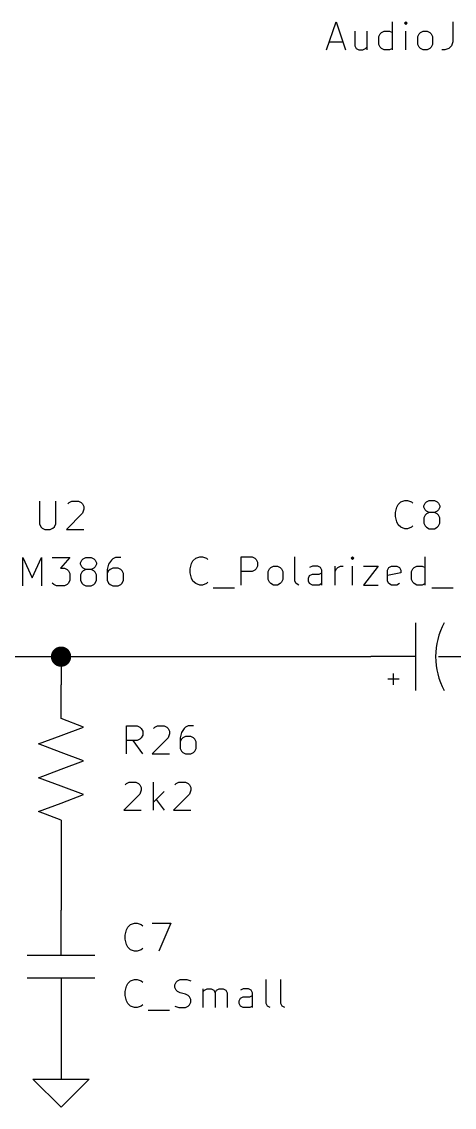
# Model space of a CAD drawing. Extents: x 0.4 to 11.3, y -7.9 to -0.4.
# Drawn here: x 6.58 to 7.348, y -6.05 to -4.123 of the extents above; entities that cross this region are included whole.
import ezdxf

# ---------------------------------------------------------------- set-up
doc = ezdxf.new("R2010")
doc.units = 0
doc.header["$MEASUREMENT"] = 0
for name, color, linetype in [('CYAN2', 4, 'CONTINUOUS'), ('GREEN3', 91, 'CONTINUOUS'), ('RED2', 1, 'CONTINUOUS')]:
    doc.layers.add(name, color=color, linetype=linetype)

msp = doc.modelspace()

# ---------------------------------------------------------------- linework, layer by layer
at = {"layer": 'CYAN2', "linetype": 'CONTINUOUS'}
for p, q in [((7.1214, -4.1728), (7.1381, -4.1228)), ((7.1381, -4.1228), (7.1548, -4.1728)), ((7.2381, -4.1728), (7.2381, -4.1228)), ((7.2619, -4.1228), (7.2595, -4.1252)), ((7.2643, -4.1252), (7.2619, -4.1228)), ((7.2619, -4.1228), (7.2619, -4.1276)), ((7.3452, -4.1228), (7.3452, -4.1585)), ((7.1714, -4.1395), (7.1714, -4.1657)), ((7.1929, -4.1395), (7.1929, -4.1728)), ((7.2167, -4.1442), (7.2191, -4.1419)), ((7.2191, -4.1419), (7.2238, -4.1395)), ((7.2238, -4.1395), (7.2333, -4.1395)), ((7.2333, -4.1395), (7.2381, -4.1419)), ((7.2595, -4.1252), (7.2619, -4.1276)), ((7.2619, -4.1276), (7.2643, -4.1252)), ((7.2619, -4.1728), (7.2619, -4.1395)), ((7.2857, -4.1442), (7.2881, -4.1419)), ((7.2881, -4.1419), (7.2929, -4.1395)), ((7.2929, -4.1395), (7.3, -4.1395)), ((7.3, -4.1395), (7.3048, -4.1419)), ((7.3048, -4.1419), (7.3071, -4.1442)), ((7.1262, -4.1585), (7.15, -4.1585)), ((7.2143, -4.149), (7.2167, -4.1442)), ((7.2143, -4.1633), (7.2143, -4.149)), ((7.2833, -4.149), (7.2857, -4.1442)), ((7.2833, -4.1633), (7.2833, -4.149)), ((7.3071, -4.1442), (7.3095, -4.149)), ((7.3095, -4.149), (7.3095, -4.1633)), ((7.3452, -4.1585), (7.3429, -4.1657)), ((7.1714, -4.1657), (7.1738, -4.1704)), ((7.1738, -4.1704), (7.1786, -4.1728)), ((7.1786, -4.1728), (7.1857, -4.1728)), ((7.1857, -4.1728), (7.1905, -4.1704)), ((7.1905, -4.1704), (7.1929, -4.168)), ((7.2167, -4.168), (7.2143, -4.1633)), ((7.2191, -4.1704), (7.2167, -4.168)), ((7.2238, -4.1728), (7.2191, -4.1704)), ((7.2333, -4.1728), (7.2238, -4.1728)), ((7.2381, -4.1704), (7.2333, -4.1728)), ((7.2857, -4.168), (7.2833, -4.1633)), ((7.2881, -4.1704), (7.2857, -4.168)), ((7.2929, -4.1728), (7.2881, -4.1704)), ((7.3, -4.1728), (7.2929, -4.1728)), ((7.3048, -4.1704), (7.3, -4.1728)), ((7.3071, -4.168), (7.3048, -4.1704)), ((7.3095, -4.1633), (7.3071, -4.168)), ((7.331, -4.1728), (7.3262, -4.1728)), ((7.3381, -4.1704), (7.331, -4.1728)), ((7.3429, -4.1657), (7.3381, -4.1704)), ((6.6119, -4.974), (6.6119, -5.0145)), ((6.6119, -4.974), (6.6119, -5.0145)), ((6.6405, -5.0145), (6.6405, -4.974)), ((6.6405, -5.0145), (6.6405, -4.974)), ((6.6619, -4.9788), (6.6643, -4.9764)), ((6.6619, -4.9788), (6.6643, -4.9764)), ((6.6643, -4.9764), (6.669, -4.974)), ((6.6643, -4.9764), (6.669, -4.974)), ((6.669, -4.974), (6.681, -4.974)), ((6.669, -4.974), (6.681, -4.974)), ((6.681, -4.974), (6.6857, -4.9764)), ((6.681, -4.974), (6.6857, -4.9764)), ((6.6857, -4.9764), (6.6881, -4.9788)), ((6.6857, -4.9764), (6.6881, -4.9788)), ((6.6881, -4.9788), (6.6905, -4.9836)), ((6.6881, -4.9788), (6.6905, -4.9836)), ((6.6905, -4.9883), (6.6881, -4.9955)), ((6.6905, -4.9883), (6.6881, -4.9955)), ((6.6905, -4.9836), (6.6905, -4.9883)), ((6.6905, -4.9836), (6.6905, -4.9883)), ((7.2437, -4.9942), (7.2461, -4.9847)), ((7.2437, -4.9942), (7.2461, -4.9847)), ((7.2461, -4.9847), (7.2485, -4.9799)), ((7.2461, -4.9847), (7.2485, -4.9799)), ((7.2485, -4.9799), (7.2532, -4.9752)), ((7.2485, -4.9799), (7.2532, -4.9752)), ((7.2532, -4.9752), (7.2604, -4.9728)), ((7.2532, -4.9752), (7.2604, -4.9728)), ((7.2604, -4.9728), (7.2651, -4.9728)), ((7.2604, -4.9728), (7.2651, -4.9728)), ((7.2651, -4.9728), (7.2723, -4.9752)), ((7.2651, -4.9728), (7.2723, -4.9752)), ((7.2723, -4.9752), (7.2747, -4.9776)), ((7.2723, -4.9752), (7.2747, -4.9776)), ((7.2937, -4.9823), (7.2961, -4.9776)), ((7.2937, -4.9823), (7.2961, -4.9776)), ((7.2937, -4.9847), (7.2937, -4.9823)), ((7.2937, -4.9847), (7.2937, -4.9823)), ((7.2961, -4.9895), (7.2937, -4.9847)), ((7.2961, -4.9895), (7.2937, -4.9847)), ((7.2961, -4.9776), (7.2985, -4.9752)), ((7.2961, -4.9776), (7.2985, -4.9752)), ((7.2985, -4.9918), (7.2961, -4.9895)), ((7.2985, -4.9918), (7.2961, -4.9895)), ((7.2985, -4.9752), (7.3032, -4.9728)), ((7.2985, -4.9752), (7.3032, -4.9728)), ((7.3032, -4.9728), (7.3128, -4.9728)), ((7.3032, -4.9728), (7.3128, -4.9728)), ((7.3128, -4.9728), (7.3175, -4.9752)), ((7.3128, -4.9728), (7.3175, -4.9752)), ((7.3175, -4.9752), (7.3199, -4.9776)), ((7.3175, -4.9752), (7.3199, -4.9776)), ((7.3199, -4.9895), (7.3175, -4.9918)), ((7.3199, -4.9895), (7.3175, -4.9918)), ((7.3199, -4.9776), (7.3223, -4.9823)), ((7.3199, -4.9776), (7.3223, -4.9823)), ((7.3223, -4.9847), (7.3199, -4.9895)), ((7.3223, -4.9847), (7.3199, -4.9895)), ((7.3223, -4.9823), (7.3223, -4.9847)), ((7.3223, -4.9823), (7.3223, -4.9847)), ((6.6881, -4.9955), (6.6595, -5.024)), ((6.6881, -4.9955), (6.6595, -5.024)), ((7.2437, -5.0014), (7.2437, -4.9942)), ((7.2437, -5.0014), (7.2437, -4.9942)), ((7.2461, -5.0109), (7.2437, -5.0014)), ((7.2461, -5.0109), (7.2437, -5.0014)), ((7.2961, -4.999), (7.2937, -5.0038)), ((7.2961, -4.999), (7.2937, -5.0038)), ((7.2937, -5.0038), (7.2937, -5.0133)), ((7.2937, -5.0038), (7.2937, -5.0133)), ((7.2985, -4.9966), (7.2961, -4.999)), ((7.2985, -4.9966), (7.2961, -4.999)), ((7.3032, -4.9942), (7.2985, -4.9918)), ((7.3032, -4.9942), (7.2985, -4.9918)), ((7.3032, -4.9942), (7.2985, -4.9966)), ((7.3032, -4.9942), (7.2985, -4.9966)), ((7.3128, -4.9942), (7.3032, -4.9942)), ((7.3128, -4.9942), (7.3032, -4.9942)), ((7.3175, -4.9918), (7.3128, -4.9942)), ((7.3175, -4.9918), (7.3128, -4.9942)), ((7.3175, -4.9966), (7.3128, -4.9942)), ((7.3175, -4.9966), (7.3128, -4.9942)), ((7.3199, -4.999), (7.3175, -4.9966)), ((7.3199, -4.999), (7.3175, -4.9966)), ((7.3223, -5.0038), (7.3199, -4.999)), ((7.3223, -5.0038), (7.3199, -4.999)), ((7.3223, -5.0133), (7.3223, -5.0038)), ((7.3223, -5.0133), (7.3223, -5.0038)), ((6.6119, -5.0145), (6.6143, -5.0193)), ((6.6119, -5.0145), (6.6143, -5.0193)), ((6.6143, -5.0193), (6.6167, -5.0217)), ((6.6143, -5.0193), (6.6167, -5.0217)), ((6.6167, -5.0217), (6.6214, -5.024)), ((6.6167, -5.0217), (6.6214, -5.024)), ((6.6214, -5.024), (6.6309, -5.024)), ((6.6214, -5.024), (6.6309, -5.024)), ((6.6309, -5.024), (6.6357, -5.0217)), ((6.6309, -5.024), (6.6357, -5.0217)), ((6.6357, -5.0217), (6.6381, -5.0193)), ((6.6357, -5.0217), (6.6381, -5.0193)), ((6.6381, -5.0193), (6.6405, -5.0145)), ((6.6381, -5.0193), (6.6405, -5.0145)), ((6.6595, -5.024), (6.6905, -5.024)), ((6.6595, -5.024), (6.6905, -5.024)), ((7.2485, -5.0157), (7.2461, -5.0109)), ((7.2485, -5.0157), (7.2461, -5.0109)), ((7.2532, -5.0204), (7.2485, -5.0157)), ((7.2532, -5.0204), (7.2485, -5.0157)), ((7.2604, -5.0228), (7.2532, -5.0204)), ((7.2604, -5.0228), (7.2532, -5.0204)), ((7.2651, -5.0228), (7.2604, -5.0228)), ((7.2651, -5.0228), (7.2604, -5.0228)), ((7.2723, -5.0204), (7.2651, -5.0228)), ((7.2723, -5.0204), (7.2651, -5.0228)), ((7.2747, -5.018), (7.2723, -5.0204)), ((7.2747, -5.018), (7.2723, -5.0204)), ((7.2937, -5.0133), (7.2961, -5.018)), ((7.2937, -5.0133), (7.2961, -5.018)), ((7.2961, -5.018), (7.2985, -5.0204)), ((7.2961, -5.018), (7.2985, -5.0204)), ((7.2985, -5.0204), (7.3032, -5.0228)), ((7.2985, -5.0204), (7.3032, -5.0228)), ((7.3032, -5.0228), (7.3128, -5.0228)), ((7.3032, -5.0228), (7.3128, -5.0228)), ((7.3128, -5.0228), (7.3175, -5.0204)), ((7.3128, -5.0228), (7.3175, -5.0204)), ((7.3175, -5.0204), (7.3199, -5.018)), ((7.3175, -5.0204), (7.3199, -5.018)), ((7.3199, -5.018), (7.3223, -5.0133)), ((7.3199, -5.018), (7.3223, -5.0133)), ((6.5821, -5.124), (6.5821, -5.074)), ((6.5821, -5.074), (6.5988, -5.1098)), ((6.5821, -5.124), (6.5821, -5.074)), ((6.5821, -5.074), (6.5988, -5.1098)), ((6.5988, -5.1098), (6.6155, -5.074)), ((6.5988, -5.1098), (6.6155, -5.074)), ((6.6155, -5.074), (6.6155, -5.124)), ((6.6155, -5.074), (6.6155, -5.124)), ((6.6345, -5.074), (6.6655, -5.074)), ((6.6345, -5.074), (6.6655, -5.074)), ((6.6655, -5.074), (6.6488, -5.0931)), ((6.6655, -5.074), (6.6488, -5.0931)), ((6.6845, -5.0836), (6.6869, -5.0788)), ((6.6845, -5.0836), (6.6869, -5.0788)), ((6.6845, -5.0859), (6.6845, -5.0836)), ((6.6845, -5.0859), (6.6845, -5.0836)), ((6.6869, -5.0907), (6.6845, -5.0859)), ((6.6869, -5.0907), (6.6845, -5.0859)), ((6.6869, -5.0788), (6.6893, -5.0764)), ((6.6869, -5.0788), (6.6893, -5.0764)), ((6.6893, -5.0764), (6.694, -5.074)), ((6.6893, -5.0764), (6.694, -5.074)), ((6.694, -5.074), (6.7036, -5.074)), ((6.694, -5.074), (6.7036, -5.074)), ((6.7036, -5.074), (6.7083, -5.0764)), ((6.7036, -5.074), (6.7083, -5.0764)), ((6.7083, -5.0764), (6.7107, -5.0788)), ((6.7083, -5.0764), (6.7107, -5.0788)), ((6.7107, -5.0788), (6.7131, -5.0836)), ((6.7107, -5.0788), (6.7131, -5.0836)), ((6.7131, -5.0859), (6.7107, -5.0907)), ((6.7131, -5.0859), (6.7107, -5.0907)), ((6.7131, -5.0836), (6.7131, -5.0859)), ((6.7131, -5.0836), (6.7131, -5.0859)), ((6.7345, -5.0859), (6.7321, -5.0955)), ((6.7345, -5.0859), (6.7321, -5.0955)), ((6.7393, -5.0788), (6.7345, -5.0859)), ((6.7393, -5.0788), (6.7345, -5.0859)), ((6.7417, -5.0764), (6.7393, -5.0788)), ((6.7417, -5.0764), (6.7393, -5.0788)), ((6.7464, -5.074), (6.7417, -5.0764)), ((6.7464, -5.074), (6.7417, -5.0764)), ((6.7559, -5.074), (6.7464, -5.074)), ((6.7559, -5.074), (6.7464, -5.074)), ((6.8794, -5.0942), (6.8818, -5.0847)), ((6.8794, -5.0942), (6.8818, -5.0847)), ((6.8818, -5.0847), (6.8842, -5.0799)), ((6.8818, -5.0847), (6.8842, -5.0799)), ((6.8842, -5.0799), (6.889, -5.0752)), ((6.8842, -5.0799), (6.889, -5.0752)), ((6.889, -5.0752), (6.8961, -5.0728)), ((6.889, -5.0752), (6.8961, -5.0728)), ((6.8961, -5.0728), (6.9009, -5.0728)), ((6.8961, -5.0728), (6.9009, -5.0728)), ((6.9009, -5.0728), (6.908, -5.0752)), ((6.9009, -5.0728), (6.908, -5.0752)), ((6.908, -5.0752), (6.9104, -5.0776)), ((6.908, -5.0752), (6.9104, -5.0776)), ((6.9699, -5.1228), (6.9699, -5.0728)), ((6.9699, -5.0728), (6.989, -5.0728)), ((6.9699, -5.1228), (6.9699, -5.0728)), ((6.9699, -5.0728), (6.989, -5.0728)), ((6.989, -5.0728), (6.9937, -5.0752)), ((6.989, -5.0728), (6.9937, -5.0752)), ((6.9937, -5.0752), (6.9961, -5.0776)), ((6.9937, -5.0752), (6.9961, -5.0776)), ((6.9961, -5.0776), (6.9985, -5.0823)), ((6.9961, -5.0776), (6.9985, -5.0823)), ((6.9985, -5.0823), (6.9985, -5.0895)), ((6.9985, -5.0823), (6.9985, -5.0895)), ((7.0651, -5.1157), (7.0651, -5.0728)), ((7.0651, -5.1157), (7.0651, -5.0728)), ((7.1675, -5.0728), (7.1651, -5.0752)), ((7.1675, -5.0728), (7.1651, -5.0752)), ((7.1651, -5.0752), (7.1675, -5.0776)), ((7.1651, -5.0752), (7.1675, -5.0776)), ((7.1699, -5.0752), (7.1675, -5.0728)), ((7.1675, -5.0728), (7.1675, -5.0776)), ((7.1699, -5.0752), (7.1675, -5.0728)), ((7.1675, -5.0728), (7.1675, -5.0776)), ((7.1675, -5.0776), (7.1699, -5.0752)), ((7.1675, -5.0776), (7.1699, -5.0752)), ((7.2961, -5.1228), (7.2961, -5.0728)), ((7.2961, -5.1228), (7.2961, -5.0728)), ((6.6488, -5.0931), (6.656, -5.0931)), ((6.6488, -5.0931), (6.656, -5.0931)), ((6.656, -5.0931), (6.6607, -5.0955)), ((6.656, -5.0931), (6.6607, -5.0955)), ((6.6607, -5.0955), (6.6631, -5.0979)), ((6.6607, -5.0955), (6.6631, -5.0979)), ((6.6631, -5.0979), (6.6655, -5.1026)), ((6.6631, -5.0979), (6.6655, -5.1026)), ((6.6655, -5.1026), (6.6655, -5.1145)), ((6.6655, -5.1026), (6.6655, -5.1145)), ((6.6869, -5.1002), (6.6845, -5.105)), ((6.6869, -5.1002), (6.6845, -5.105)), ((6.6845, -5.105), (6.6845, -5.1145)), ((6.6845, -5.105), (6.6845, -5.1145)), ((6.6893, -5.0931), (6.6869, -5.0907)), ((6.6893, -5.0931), (6.6869, -5.0907)), ((6.6893, -5.0979), (6.6869, -5.1002)), ((6.6893, -5.0979), (6.6869, -5.1002)), ((6.694, -5.0955), (6.6893, -5.0931)), ((6.694, -5.0955), (6.6893, -5.0931)), ((6.694, -5.0955), (6.6893, -5.0979)), ((6.694, -5.0955), (6.6893, -5.0979)), ((6.7036, -5.0955), (6.694, -5.0955)), ((6.7036, -5.0955), (6.694, -5.0955)), ((6.7083, -5.0931), (6.7036, -5.0955)), ((6.7083, -5.0931), (6.7036, -5.0955)), ((6.7083, -5.0979), (6.7036, -5.0955)), ((6.7083, -5.0979), (6.7036, -5.0955)), ((6.7107, -5.0907), (6.7083, -5.0931)), ((6.7107, -5.0907), (6.7083, -5.0931)), ((6.7107, -5.1002), (6.7083, -5.0979)), ((6.7107, -5.1002), (6.7083, -5.0979)), ((6.7131, -5.105), (6.7107, -5.1002)), ((6.7131, -5.105), (6.7107, -5.1002)), ((6.7131, -5.1145), (6.7131, -5.105)), ((6.7131, -5.1145), (6.7131, -5.105)), ((6.7321, -5.0955), (6.7321, -5.1145)), ((6.7321, -5.0955), (6.7321, -5.1145)), ((6.7345, -5.0979), (6.7321, -5.1026)), ((6.7345, -5.0979), (6.7321, -5.1026)), ((6.7369, -5.0955), (6.7345, -5.0979)), ((6.7369, -5.0955), (6.7345, -5.0979)), ((6.7417, -5.0931), (6.7369, -5.0955)), ((6.7417, -5.0931), (6.7369, -5.0955)), ((6.7512, -5.0931), (6.7417, -5.0931)), ((6.7512, -5.0931), (6.7417, -5.0931)), ((6.7559, -5.0955), (6.7512, -5.0931)), ((6.7559, -5.0955), (6.7512, -5.0931)), ((6.7583, -5.0979), (6.7559, -5.0955)), ((6.7583, -5.0979), (6.7559, -5.0955)), ((6.7607, -5.1026), (6.7583, -5.0979)), ((6.7607, -5.1026), (6.7583, -5.0979)), ((6.7607, -5.1145), (6.7607, -5.1026)), ((6.7607, -5.1145), (6.7607, -5.1026)), ((6.8794, -5.1014), (6.8794, -5.0942)), ((6.8794, -5.1014), (6.8794, -5.0942)), ((6.8818, -5.1109), (6.8794, -5.1014)), ((6.8818, -5.1109), (6.8794, -5.1014)), ((6.989, -5.099), (6.9699, -5.099)), ((6.989, -5.099), (6.9699, -5.099)), ((6.9937, -5.0966), (6.989, -5.099)), ((6.9937, -5.0966), (6.989, -5.099)), ((6.9961, -5.0942), (6.9937, -5.0966)), ((6.9961, -5.0942), (6.9937, -5.0966)), ((6.9985, -5.0895), (6.9961, -5.0942)), ((6.9985, -5.0895), (6.9961, -5.0942)), ((7.0175, -5.099), (7.0199, -5.0942)), ((7.0175, -5.099), (7.0199, -5.0942)), ((7.0175, -5.1133), (7.0175, -5.099)), ((7.0175, -5.1133), (7.0175, -5.099)), ((7.0199, -5.0942), (7.0223, -5.0918)), ((7.0199, -5.0942), (7.0223, -5.0918)), ((7.0223, -5.0918), (7.0271, -5.0895)), ((7.0223, -5.0918), (7.0271, -5.0895)), ((7.0271, -5.0895), (7.0342, -5.0895)), ((7.0271, -5.0895), (7.0342, -5.0895)), ((7.0342, -5.0895), (7.039, -5.0918)), ((7.0342, -5.0895), (7.039, -5.0918)), ((7.039, -5.0918), (7.0413, -5.0942)), ((7.039, -5.0918), (7.0413, -5.0942)), ((7.0413, -5.0942), (7.0437, -5.099)), ((7.0413, -5.0942), (7.0437, -5.099)), ((7.0437, -5.099), (7.0437, -5.1133)), ((7.0437, -5.099), (7.0437, -5.1133)), ((7.089, -5.1109), (7.0913, -5.1061)), ((7.089, -5.1109), (7.0913, -5.1061)), ((7.0961, -5.0895), (7.0913, -5.0918)), ((7.0961, -5.0895), (7.0913, -5.0918)), ((7.0913, -5.1061), (7.0961, -5.1038)), ((7.0913, -5.1061), (7.0961, -5.1038)), ((7.1056, -5.0895), (7.0961, -5.0895)), ((7.1056, -5.0895), (7.0961, -5.0895)), ((7.0961, -5.1038), (7.108, -5.1038)), ((7.0961, -5.1038), (7.108, -5.1038)), ((7.1104, -5.0918), (7.1056, -5.0895)), ((7.1104, -5.0918), (7.1056, -5.0895)), ((7.108, -5.1038), (7.1128, -5.1014)), ((7.108, -5.1038), (7.1128, -5.1014)), ((7.1128, -5.0966), (7.1104, -5.0918)), ((7.1128, -5.0966), (7.1104, -5.0918)), ((7.1128, -5.1228), (7.1128, -5.0966)), ((7.1128, -5.1228), (7.1128, -5.0966)), ((7.1366, -5.1228), (7.1366, -5.0895)), ((7.1366, -5.1228), (7.1366, -5.0895)), ((7.1366, -5.099), (7.1389, -5.0942)), ((7.1366, -5.099), (7.1389, -5.0942)), ((7.1389, -5.0942), (7.1413, -5.0918)), ((7.1389, -5.0942), (7.1413, -5.0918)), ((7.1413, -5.0918), (7.1461, -5.0895)), ((7.1413, -5.0918), (7.1461, -5.0895)), ((7.1461, -5.0895), (7.1509, -5.0895)), ((7.1461, -5.0895), (7.1509, -5.0895)), ((7.1675, -5.1228), (7.1675, -5.0895)), ((7.1675, -5.1228), (7.1675, -5.0895)), ((7.1866, -5.0895), (7.2128, -5.0895)), ((7.2128, -5.0895), (7.1866, -5.1228)), ((7.1866, -5.0895), (7.2128, -5.0895)), ((7.2128, -5.0895), (7.1866, -5.1228)), ((7.2294, -5.0966), (7.2318, -5.0918)), ((7.2294, -5.0966), (7.2318, -5.0918)), ((7.2294, -5.1157), (7.2294, -5.0966)), ((7.2294, -5.1157), (7.2294, -5.0966)), ((7.2532, -5.1014), (7.2294, -5.1061)), ((7.2532, -5.1014), (7.2294, -5.1061)), ((7.2318, -5.0918), (7.2366, -5.0895)), ((7.2318, -5.0918), (7.2366, -5.0895)), ((7.2366, -5.0895), (7.2461, -5.0895)), ((7.2366, -5.0895), (7.2461, -5.0895)), ((7.2461, -5.0895), (7.2509, -5.0918)), ((7.2461, -5.0895), (7.2509, -5.0918)), ((7.2509, -5.0918), (7.2532, -5.0966)), ((7.2509, -5.0918), (7.2532, -5.0966)), ((7.2532, -5.0966), (7.2532, -5.1014)), ((7.2532, -5.0966), (7.2532, -5.1014)), ((7.2723, -5.099), (7.2747, -5.0942)), ((7.2723, -5.099), (7.2747, -5.0942)), ((7.2723, -5.1133), (7.2723, -5.099)), ((7.2723, -5.1133), (7.2723, -5.099)), ((7.2747, -5.0942), (7.277, -5.0918)), ((7.2747, -5.0942), (7.277, -5.0918)), ((7.277, -5.0918), (7.2818, -5.0895)), ((7.277, -5.0918), (7.2818, -5.0895)), ((7.2818, -5.0895), (7.2913, -5.0895)), ((7.2818, -5.0895), (7.2913, -5.0895)), ((7.2913, -5.0895), (7.2961, -5.0918)), ((7.2913, -5.0895), (7.2961, -5.0918)), ((6.6369, -5.1217), (6.6345, -5.1193)), ((6.6369, -5.1217), (6.6345, -5.1193)), ((6.6417, -5.124), (6.6369, -5.1217)), ((6.6417, -5.124), (6.6369, -5.1217)), ((6.656, -5.124), (6.6417, -5.124)), ((6.656, -5.124), (6.6417, -5.124)), ((6.6607, -5.1217), (6.656, -5.124)), ((6.6607, -5.1217), (6.656, -5.124)), ((6.6631, -5.1193), (6.6607, -5.1217)), ((6.6631, -5.1193), (6.6607, -5.1217)), ((6.6655, -5.1145), (6.6631, -5.1193)), ((6.6655, -5.1145), (6.6631, -5.1193)), ((6.6845, -5.1145), (6.6869, -5.1193)), ((6.6845, -5.1145), (6.6869, -5.1193)), ((6.6869, -5.1193), (6.6893, -5.1217)), ((6.6869, -5.1193), (6.6893, -5.1217)), ((6.6893, -5.1217), (6.694, -5.124)), ((6.6893, -5.1217), (6.694, -5.124)), ((6.694, -5.124), (6.7036, -5.124)), ((6.694, -5.124), (6.7036, -5.124)), ((6.7036, -5.124), (6.7083, -5.1217)), ((6.7036, -5.124), (6.7083, -5.1217)), ((6.7083, -5.1217), (6.7107, -5.1193)), ((6.7083, -5.1217), (6.7107, -5.1193)), ((6.7107, -5.1193), (6.7131, -5.1145)), ((6.7107, -5.1193), (6.7131, -5.1145)), ((6.7321, -5.1145), (6.7345, -5.1193)), ((6.7321, -5.1145), (6.7345, -5.1193)), ((6.7345, -5.1193), (6.7369, -5.1217)), ((6.7345, -5.1193), (6.7369, -5.1217)), ((6.7369, -5.1217), (6.7417, -5.124)), ((6.7369, -5.1217), (6.7417, -5.124)), ((6.7417, -5.124), (6.7512, -5.124)), ((6.7417, -5.124), (6.7512, -5.124)), ((6.7512, -5.124), (6.7559, -5.1217)), ((6.7512, -5.124), (6.7559, -5.1217)), ((6.7559, -5.1217), (6.7583, -5.1193)), ((6.7559, -5.1217), (6.7583, -5.1193)), ((6.7583, -5.1193), (6.7607, -5.1145)), ((6.7583, -5.1193), (6.7607, -5.1145)), ((6.8842, -5.1157), (6.8818, -5.1109)), ((6.8842, -5.1157), (6.8818, -5.1109)), ((6.889, -5.1204), (6.8842, -5.1157)), ((6.889, -5.1204), (6.8842, -5.1157)), ((6.8961, -5.1228), (6.889, -5.1204)), ((6.8961, -5.1228), (6.889, -5.1204)), ((6.9009, -5.1228), (6.8961, -5.1228)), ((6.9009, -5.1228), (6.8961, -5.1228)), ((6.908, -5.1204), (6.9009, -5.1228)), ((6.908, -5.1204), (6.9009, -5.1228)), ((6.9104, -5.118), (6.908, -5.1204)), ((6.9104, -5.118), (6.908, -5.1204)), ((7.0199, -5.118), (7.0175, -5.1133)), ((7.0199, -5.118), (7.0175, -5.1133)), ((7.0223, -5.1204), (7.0199, -5.118)), ((7.0223, -5.1204), (7.0199, -5.118)), ((7.0271, -5.1228), (7.0223, -5.1204)), ((7.0271, -5.1228), (7.0223, -5.1204)), ((7.0342, -5.1228), (7.0271, -5.1228)), ((7.0342, -5.1228), (7.0271, -5.1228)), ((7.039, -5.1204), (7.0342, -5.1228)), ((7.039, -5.1204), (7.0342, -5.1228)), ((7.0413, -5.118), (7.039, -5.1204)), ((7.0413, -5.118), (7.039, -5.1204)), ((7.0437, -5.1133), (7.0413, -5.118)), ((7.0437, -5.1133), (7.0413, -5.118)), ((7.0675, -5.1204), (7.0651, -5.1157)), ((7.0675, -5.1204), (7.0651, -5.1157)), ((7.0723, -5.1228), (7.0675, -5.1204)), ((7.0723, -5.1228), (7.0675, -5.1204)), ((7.089, -5.1157), (7.089, -5.1109)), ((7.089, -5.1157), (7.089, -5.1109)), ((7.0913, -5.1204), (7.089, -5.1157)), ((7.0913, -5.1204), (7.089, -5.1157)), ((7.0961, -5.1228), (7.0913, -5.1204)), ((7.0961, -5.1228), (7.0913, -5.1204)), ((7.108, -5.1228), (7.0961, -5.1228)), ((7.108, -5.1228), (7.0961, -5.1228)), ((7.1128, -5.1204), (7.108, -5.1228)), ((7.1128, -5.1204), (7.108, -5.1228)), ((7.1866, -5.1228), (7.2128, -5.1228)), ((7.1866, -5.1228), (7.2128, -5.1228)), ((7.2318, -5.1204), (7.2294, -5.1157)), ((7.2318, -5.1204), (7.2294, -5.1157)), ((7.2366, -5.1228), (7.2318, -5.1204)), ((7.2366, -5.1228), (7.2318, -5.1204)), ((7.2461, -5.1228), (7.2366, -5.1228)), ((7.2461, -5.1228), (7.2366, -5.1228)), ((7.2509, -5.1204), (7.2461, -5.1228)), ((7.2509, -5.1204), (7.2461, -5.1228)), ((7.2747, -5.118), (7.2723, -5.1133)), ((7.2747, -5.118), (7.2723, -5.1133)), ((7.277, -5.1204), (7.2747, -5.118)), ((7.277, -5.1204), (7.2747, -5.118)), ((7.2818, -5.1228), (7.277, -5.1204)), ((7.2818, -5.1228), (7.277, -5.1204)), ((7.2913, -5.1228), (7.2818, -5.1228)), ((7.2913, -5.1228), (7.2818, -5.1228)), ((7.2961, -5.1204), (7.2913, -5.1228)), ((7.2961, -5.1204), (7.2913, -5.1228)), ((6.9199, -5.1276), (6.958, -5.1276)), ((6.9199, -5.1276), (6.958, -5.1276)), ((7.308, -5.1276), (7.3461, -5.1276)), ((7.308, -5.1276), (7.3461, -5.1276)), ((6.7663, -5.4228), (6.7663, -5.3728)), ((6.7663, -5.3728), (6.7853, -5.3728)), ((6.7663, -5.4228), (6.7663, -5.3728)), ((6.7663, -5.3728), (6.7853, -5.3728)), ((6.7853, -5.3728), (6.7901, -5.3752)), ((6.7853, -5.3728), (6.7901, -5.3752)), ((6.7901, -5.3752), (6.7925, -5.3776)), ((6.7901, -5.3752), (6.7925, -5.3776)), ((6.8139, -5.3776), (6.8163, -5.3752)), ((6.8139, -5.3776), (6.8163, -5.3752)), ((6.8163, -5.3752), (6.821, -5.3728)), ((6.8163, -5.3752), (6.821, -5.3728)), ((6.821, -5.3728), (6.8329, -5.3728)), ((6.821, -5.3728), (6.8329, -5.3728)), ((6.8329, -5.3728), (6.8377, -5.3752)), ((6.8329, -5.3728), (6.8377, -5.3752)), ((6.8377, -5.3752), (6.8401, -5.3776)), ((6.8377, -5.3752), (6.8401, -5.3776)), ((6.871, -5.3752), (6.8687, -5.3776)), ((6.871, -5.3752), (6.8687, -5.3776)), ((6.8758, -5.3728), (6.871, -5.3752)), ((6.8758, -5.3728), (6.871, -5.3752)), ((6.8853, -5.3728), (6.8758, -5.3728)), ((6.8853, -5.3728), (6.8758, -5.3728)), ((6.7925, -5.3942), (6.7901, -5.3966)), ((6.7925, -5.3942), (6.7901, -5.3966)), ((6.7925, -5.3776), (6.7949, -5.3823)), ((6.7925, -5.3776), (6.7949, -5.3823)), ((6.7949, -5.3895), (6.7925, -5.3942)), ((6.7949, -5.3895), (6.7925, -5.3942)), ((6.7949, -5.3823), (6.7949, -5.3895)), ((6.7949, -5.3823), (6.7949, -5.3895)), ((6.8401, -5.3942), (6.8115, -5.4228)), ((6.8401, -5.3942), (6.8115, -5.4228)), ((6.8401, -5.3776), (6.8425, -5.3823)), ((6.8401, -5.3776), (6.8425, -5.3823)), ((6.8425, -5.3871), (6.8401, -5.3942)), ((6.8425, -5.3871), (6.8401, -5.3942)), ((6.8425, -5.3823), (6.8425, -5.3871)), ((6.8425, -5.3823), (6.8425, -5.3871)), ((6.8639, -5.3847), (6.8615, -5.3942)), ((6.8639, -5.3847), (6.8615, -5.3942)), ((6.8615, -5.3942), (6.8615, -5.4133)), ((6.8615, -5.3942), (6.8615, -5.4133)), ((6.8687, -5.3776), (6.8639, -5.3847)), ((6.8687, -5.3776), (6.8639, -5.3847)), ((6.8663, -5.3942), (6.8639, -5.3966)), ((6.8663, -5.3942), (6.8639, -5.3966)), ((6.871, -5.3918), (6.8663, -5.3942)), ((6.871, -5.3918), (6.8663, -5.3942)), ((6.8806, -5.3918), (6.871, -5.3918)), ((6.8806, -5.3918), (6.871, -5.3918)), ((6.8853, -5.3942), (6.8806, -5.3918)), ((6.8853, -5.3942), (6.8806, -5.3918)), ((6.8877, -5.3966), (6.8853, -5.3942)), ((6.8877, -5.3966), (6.8853, -5.3942)), ((6.7853, -5.399), (6.7663, -5.399)), ((6.7853, -5.399), (6.7663, -5.399)), ((6.7949, -5.4228), (6.7782, -5.399)), ((6.7949, -5.4228), (6.7782, -5.399)), ((6.7901, -5.3966), (6.7853, -5.399)), ((6.7901, -5.3966), (6.7853, -5.399)), ((6.8639, -5.3966), (6.8615, -5.4014)), ((6.8639, -5.3966), (6.8615, -5.4014)), ((6.8615, -5.4133), (6.8639, -5.418)), ((6.8615, -5.4133), (6.8639, -5.418)), ((6.8901, -5.4014), (6.8877, -5.3966)), ((6.8901, -5.4014), (6.8877, -5.3966)), ((6.8877, -5.418), (6.8901, -5.4133)), ((6.8877, -5.418), (6.8901, -5.4133)), ((6.8901, -5.4133), (6.8901, -5.4014)), ((6.8901, -5.4133), (6.8901, -5.4014)), ((6.8115, -5.4228), (6.8425, -5.4228)), ((6.8115, -5.4228), (6.8425, -5.4228)), ((6.8639, -5.418), (6.8663, -5.4204)), ((6.8639, -5.418), (6.8663, -5.4204)), ((6.8663, -5.4204), (6.871, -5.4228)), ((6.8663, -5.4204), (6.871, -5.4228)), ((6.871, -5.4228), (6.8806, -5.4228)), ((6.871, -5.4228), (6.8806, -5.4228)), ((6.8806, -5.4228), (6.8853, -5.4204)), ((6.8806, -5.4228), (6.8853, -5.4204)), ((6.8853, -5.4204), (6.8877, -5.418)), ((6.8853, -5.4204), (6.8877, -5.418)), ((6.7663, -5.4752), (6.771, -5.4728)), ((6.7663, -5.4752), (6.771, -5.4728)), ((6.771, -5.4728), (6.7829, -5.4728)), ((6.771, -5.4728), (6.7829, -5.4728)), ((6.7829, -5.4728), (6.7877, -5.4752)), ((6.7829, -5.4728), (6.7877, -5.4752)), ((6.8139, -5.5228), (6.8139, -5.4728)), ((6.8139, -5.5228), (6.8139, -5.4728)), ((6.8544, -5.4752), (6.8591, -5.4728)), ((6.8544, -5.4752), (6.8591, -5.4728)), ((6.8591, -5.4728), (6.871, -5.4728)), ((6.8591, -5.4728), (6.871, -5.4728)), ((6.871, -5.4728), (6.8758, -5.4752)), ((6.871, -5.4728), (6.8758, -5.4752)), ((6.7639, -5.4776), (6.7663, -5.4752)), ((6.7639, -5.4776), (6.7663, -5.4752)), ((6.7877, -5.4752), (6.7901, -5.4776)), ((6.7877, -5.4752), (6.7901, -5.4776)), ((6.7901, -5.4776), (6.7925, -5.4823)), ((6.7901, -5.4776), (6.7925, -5.4823)), ((6.7925, -5.4871), (6.7901, -5.4942)), ((6.7925, -5.4871), (6.7901, -5.4942)), ((6.7925, -5.4823), (6.7925, -5.4871)), ((6.7925, -5.4823), (6.7925, -5.4871)), ((6.8329, -5.4895), (6.8139, -5.5085)), ((6.8329, -5.4895), (6.8139, -5.5085)), ((6.852, -5.4776), (6.8544, -5.4752)), ((6.852, -5.4776), (6.8544, -5.4752)), ((6.8758, -5.4752), (6.8782, -5.4776)), ((6.8758, -5.4752), (6.8782, -5.4776)), ((6.8782, -5.4776), (6.8806, -5.4823)), ((6.8782, -5.4776), (6.8806, -5.4823)), ((6.8806, -5.4871), (6.8782, -5.4942)), ((6.8806, -5.4871), (6.8782, -5.4942)), ((6.8806, -5.4823), (6.8806, -5.4871)), ((6.8806, -5.4823), (6.8806, -5.4871)), ((6.7901, -5.4942), (6.7615, -5.5228)), ((6.7901, -5.4942), (6.7615, -5.5228)), ((6.8187, -5.5037), (6.8329, -5.5228)), ((6.8187, -5.5037), (6.8329, -5.5228)), ((6.8782, -5.4942), (6.8496, -5.5228)), ((6.8782, -5.4942), (6.8496, -5.5228)), ((6.7615, -5.5228), (6.7925, -5.5228)), ((6.7615, -5.5228), (6.7925, -5.5228)), ((6.8496, -5.5228), (6.8806, -5.5228)), ((6.8496, -5.5228), (6.8806, -5.5228)), ((6.7734, -5.7254), (6.7806, -5.723)), ((6.7806, -5.723), (6.7853, -5.723)), ((6.7853, -5.723), (6.7925, -5.7254)), ((6.8115, -5.723), (6.8449, -5.723)), ((6.8449, -5.723), (6.8234, -5.773)), ((6.7639, -5.7445), (6.7663, -5.735)), ((6.7663, -5.735), (6.7687, -5.7302)), ((6.7687, -5.7302), (6.7734, -5.7254)), ((6.7925, -5.7254), (6.7949, -5.7278)), ((6.7639, -5.7516), (6.7639, -5.7445)), ((6.7663, -5.7611), (6.7639, -5.7516)), ((6.7687, -5.7659), (6.7663, -5.7611)), ((6.7734, -5.7707), (6.7687, -5.7659)), ((6.7806, -5.773), (6.7734, -5.7707)), ((6.7853, -5.773), (6.7806, -5.773)), ((6.7925, -5.7707), (6.7853, -5.773)), ((6.7949, -5.7683), (6.7925, -5.7707)), ((6.7639, -5.8445), (6.7663, -5.835)), ((6.7663, -5.835), (6.7687, -5.8302)), ((6.7687, -5.8302), (6.7734, -5.8254)), ((6.7734, -5.8254), (6.7806, -5.823)), ((6.7806, -5.823), (6.7853, -5.823)), ((6.7853, -5.823), (6.7925, -5.8254)), ((6.7925, -5.8254), (6.7949, -5.8278)), ((6.852, -5.8326), (6.8544, -5.8278)), ((6.852, -5.8373), (6.852, -5.8326)), ((6.8544, -5.8421), (6.852, -5.8373)), ((6.8544, -5.8278), (6.8568, -5.8254)), ((6.8568, -5.8254), (6.8615, -5.823)), ((6.8615, -5.823), (6.8734, -5.823)), ((6.8734, -5.823), (6.8806, -5.8254)), ((7.0139, -5.8659), (7.0139, -5.823)), ((7.0401, -5.8659), (7.0401, -5.823)), ((6.7639, -5.8516), (6.7639, -5.8445)), ((6.7663, -5.8611), (6.7639, -5.8516)), ((6.8568, -5.8445), (6.8544, -5.8421)), ((6.8615, -5.8469), (6.8568, -5.8445)), ((6.871, -5.8492), (6.8615, -5.8469)), ((6.8758, -5.8516), (6.871, -5.8492)), ((6.8782, -5.854), (6.8758, -5.8516)), ((6.8806, -5.8588), (6.8782, -5.854)), ((6.902, -5.873), (6.902, -5.8397)), ((6.902, -5.8445), (6.9044, -5.8421)), ((6.9044, -5.8421), (6.9091, -5.8397)), ((6.9091, -5.8397), (6.9163, -5.8397)), ((6.9163, -5.8397), (6.921, -5.8421)), ((6.921, -5.8421), (6.9234, -5.8469)), ((6.9234, -5.8469), (6.9258, -5.8421)), ((6.9234, -5.8469), (6.9234, -5.873)), ((6.9258, -5.8421), (6.9306, -5.8397)), ((6.9306, -5.8397), (6.9377, -5.8397)), ((6.9377, -5.8397), (6.9425, -5.8421)), ((6.9425, -5.8421), (6.9449, -5.8469)), ((6.9449, -5.8469), (6.9449, -5.873)), ((6.9663, -5.8611), (6.9687, -5.8564)), ((6.9734, -5.8397), (6.9687, -5.8421)), ((6.9687, -5.8564), (6.9734, -5.854)), ((6.9829, -5.8397), (6.9734, -5.8397)), ((6.9734, -5.854), (6.9853, -5.854)), ((6.9877, -5.8421), (6.9829, -5.8397)), ((6.9853, -5.854), (6.9901, -5.8516)), ((6.9901, -5.8469), (6.9877, -5.8421)), ((6.9901, -5.873), (6.9901, -5.8469)), ((6.7687, -5.8659), (6.7663, -5.8611)), ((6.7734, -5.8707), (6.7687, -5.8659)), ((6.7806, -5.873), (6.7734, -5.8707)), ((6.7853, -5.873), (6.7806, -5.873)), ((6.7925, -5.8707), (6.7853, -5.873)), ((6.7949, -5.8683), (6.7925, -5.8707)), ((6.8044, -5.8778), (6.8425, -5.8778)), ((6.852, -5.8707), (6.8591, -5.873)), ((6.8591, -5.873), (6.871, -5.873)), ((6.871, -5.873), (6.8758, -5.8707)), ((6.8758, -5.8707), (6.8782, -5.8683)), ((6.8782, -5.8683), (6.8806, -5.8635)), ((6.8806, -5.8635), (6.8806, -5.8588)), ((6.9663, -5.8659), (6.9663, -5.8611)), ((6.9687, -5.8707), (6.9663, -5.8659)), ((6.9734, -5.873), (6.9687, -5.8707)), ((6.9853, -5.873), (6.9734, -5.873)), ((6.9901, -5.8707), (6.9853, -5.873)), ((7.0163, -5.8707), (7.0139, -5.8659)), ((7.021, -5.873), (7.0163, -5.8707)), ((7.0425, -5.8707), (7.0401, -5.8659)), ((7.0472, -5.873), (7.0425, -5.8707))]:
    msp.add_line(p, q, dxfattribs=at)
at = {"layer": 'GREEN3', "linetype": 'CONTINUOUS'}
for p, q in [((6.55, -5.25), (6.65, -5.25)), ((6.65, -5.25), (6.65, -5.3)), ((6.65, -5.25), (7.2, -5.25)), ((6.65, -5.6), (6.65, -5.7)), ((6.65, -5.9), (6.65, -5.95))]:
    msp.add_line(p, q, dxfattribs=at)
at = {"layer": 'GREEN3', "const_width": 0.018}
msp.add_lwpolyline([(6.641, -5.25, 1), (6.659, -5.25, 1)], format="xyb", close=True, dxfattribs=at)
at = {"layer": 'RED2', "linetype": 'CONTINUOUS'}
for p, q in [((7.28, -5.31), (7.28, -5.19)), ((7.28, -5.25), (7.2, -5.25)), ((7.28, -5.25), (7.2, -5.25)), ((7.32, -5.25), (7.4, -5.25)), ((7.32, -5.25), (7.4, -5.25)), ((7.24, -5.3), (7.24, -5.28)), ((7.25, -5.29), (7.23, -5.29)), ((6.65, -5.35), (6.65, -5.3)), ((6.65, -5.35), (6.65, -5.3)), ((6.65, -5.36), (6.65, -5.35)), ((6.69, -5.375), (6.65, -5.36)), ((6.65, -5.39), (6.69, -5.375)), ((6.61, -5.405), (6.65, -5.39)), ((6.65, -5.42), (6.61, -5.405)), ((6.69, -5.435), (6.65, -5.42)), ((6.61, -5.465), (6.65, -5.45)), ((6.65, -5.45), (6.69, -5.435)), ((6.65, -5.48), (6.61, -5.465)), ((6.69, -5.495), (6.65, -5.48)), ((6.61, -5.525), (6.65, -5.51)), ((6.65, -5.51), (6.69, -5.495)), ((6.65, -5.54), (6.61, -5.525)), ((6.65, -5.54), (6.65, -5.55)), ((6.65, -5.55), (6.65, -5.6)), ((6.65, -5.55), (6.65, -5.6)), ((6.65, -5.78), (6.65, -5.7)), ((6.59, -5.78), (6.71, -5.78)), ((6.59, -5.82), (6.71, -5.82)), ((6.65, -5.82), (6.65, -5.9)), ((6.65, -5.95), (6.65, -6)), ((6.65, -6.05), (6.6, -6)), ((6.6, -6), (6.65, -6)), ((6.65, -6), (6.7, -6)), ((6.7, -6), (6.65, -6.05))]:
    msp.add_line(p, q, dxfattribs=at)
at = {"layer": 'RED2'}
msp.add_arc((7.4402, -5.25), 0.1254, -208.576, -151.424, dxfattribs=at)

doc.saveas('drawing.dxf')
